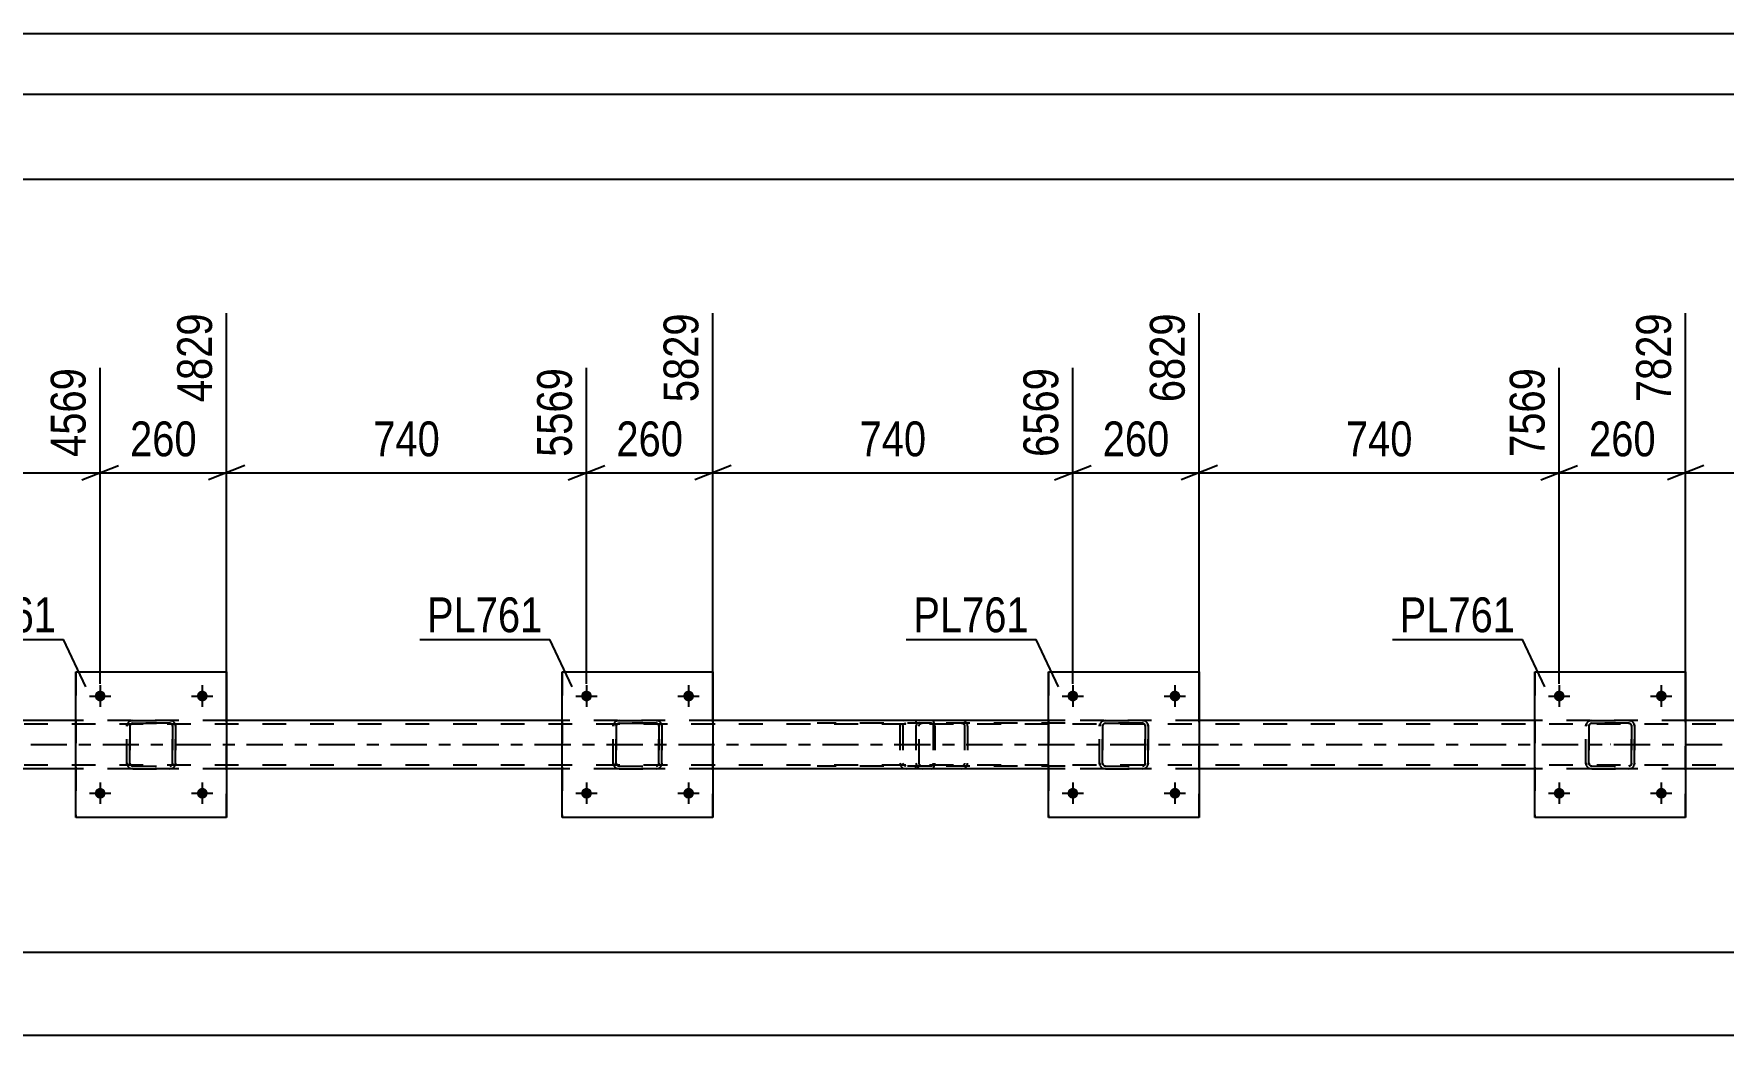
# Model space of a CAD drawing. Header units: millimetres. Extents: x 0 to 841, y 0 to 594.
# Drawn here: x 246.9 to 385.8, y 511.6 to 594 of the extents above; entities that cross this region are included whole.
import ezdxf

# ---------------------------------------------------------------- set-up
doc = ezdxf.new("R2010")
doc.units = ezdxf.units.MM
doc.linetypes.add('DXK_LINE_DOT2', pattern=[3.9198, 1.9599, -1.9599])
doc.linetypes.add('DXK_LINE_DOT3', pattern=[5.9187, 2.979, -0.9799, 0.9799, -0.9799])
doc.styles.add('Arial Narrow', font='ARIALN.TTF', dxfattribs={"height": 0.2})

# ---------------------------------------------------------------- blocks, each defined once
blk = doc.blocks.new('Unknown-317311729-1113')
at = {"color": 5, "linetype": 'Continuous'}
for p, q in [((841, 594), (0, 594)), ((836, 589), (5, 589))]:
    blk.add_line(p, q, dxfattribs=at)
blk = doc.blocks.new('Part-317311729-1555 - 1424')
at = {"color": 2, "linetype": 'Continuous'}
for p, q in [((370.32, 529.53), (370.32, 541.53)), ((370.32, 541.53), (370.32, 541.53)), ((370.32, 541.53), (382.72, 541.53)), ((382.72, 541.53), (382.72, 529.53)), ((370.32, 529.53), (370.32, 529.53)), ((382.72, 529.53), (370.32, 529.53))]:
    blk.add_line(p, q, dxfattribs=at)
at = {"color": 7, "linetype": 'DXK_LINE_DOT2'}
for p, q in [((370.32, 541.53), (370.32, 529.53)), ((370.32, 541.53), (370.32, 541.53)), ((382.72, 529.53), (382.72, 541.53)), ((370.32, 529.53), (370.32, 529.53))]:
    blk.add_line(p, q, dxfattribs=at)
blk = doc.blocks.new('Bolt-317311729-1647 - 1424')
at = {"linetype": 'Continuous'}
for points in [[(251.88, 531.53), (251.89, 531.62), (251.92, 531.71), (251.96, 531.79), (252.03, 531.86), (252.1, 531.91), (252.18, 531.95), (252.27, 531.97), (252.37, 531.97), (252.46, 531.95), (252.54, 531.91), (252.62, 531.86), (252.68, 531.79), (252.72, 531.71), (252.75, 531.62), (252.76, 531.53), (252.75, 531.44), (252.72, 531.35), (252.68, 531.27), (252.62, 531.21), (252.54, 531.15), (252.46, 531.11), (252.37, 531.1), (252.27, 531.1), (252.18, 531.11), (252.1, 531.15), (252.03, 531.21), (251.96, 531.27), (251.92, 531.35), (251.89, 531.44)], [(260.28, 531.53), (260.29, 531.62), (260.32, 531.71), (260.36, 531.79), (260.43, 531.86), (260.5, 531.91), (260.58, 531.95), (260.67, 531.97), (260.77, 531.97), (260.86, 531.95), (260.94, 531.91), (261.02, 531.86), (261.08, 531.79), (261.12, 531.71), (261.15, 531.62), (261.16, 531.53), (261.15, 531.44), (261.12, 531.35), (261.08, 531.27), (261.02, 531.21), (260.94, 531.15), (260.86, 531.11), (260.77, 531.1), (260.67, 531.1), (260.58, 531.11), (260.5, 531.15), (260.43, 531.21), (260.36, 531.27), (260.32, 531.35), (260.29, 531.44)]]:
    blk.add_hatch(color=1, dxfattribs=at).paths.add_polyline_path(points)
at = {"color": 1, "linetype": 'Continuous'}
for p, q in [((252.32, 532.41), (252.32, 530.65)), ((260.72, 532.41), (260.72, 530.65)), ((251.44, 531.53), (253.2, 531.53)), ((259.84, 531.53), (261.6, 531.53))]:
    blk.add_line(p, q, dxfattribs=at)
blk = doc.blocks.new('Part-317311729-1516 - 1424')
at = {"color": 7, "linetype": 'DXK_LINE_DOT2'}
for p, q in [((320.69, 537.53), (311.29, 537.53)), ((320.69, 537.29), (311.29, 537.29)), ((318.13, 537.19), (318.1, 537.05)), ((318.1, 537.05), (318.1, 534.01)), ((318.14, 537.24), (318.13, 537.19)), ((318.35, 537.05), (318.37, 537.15)), ((318.35, 537.05), (318.35, 534.01)), ((318.37, 537.15), (318.42, 537.22)), ((318.6, 537.53), (318.41, 537.5)), ((318.42, 537.22), (318.51, 537.28)), ((318.51, 537.28), (318.6, 537.29)), ((319.42, 537.53), (319.42, 537.29)), ((320.8, 537.5), (320.69, 537.53)), ((320.69, 537.29), (320.75, 537.28)), ((320.75, 537.28), (320.79, 537.22)), ((320.79, 537.22), (320.82, 537.15)), ((320.88, 537.39), (320.8, 537.5)), ((320.82, 537.15), (320.83, 537.05)), ((320.83, 537.05), (320.83, 534.01)), ((320.94, 537.24), (320.88, 537.39)), ((320.96, 537.05), (320.94, 537.24)), ((320.96, 537.05), (320.96, 534.01)), ((320.69, 533.77), (311.29, 533.77)), ((318.1, 534.01), (318.12, 533.93)), ((318.12, 533.93), (318.14, 533.83)), ((318.37, 533.92), (318.35, 534.01)), ((318.42, 533.84), (318.37, 533.92)), ((318.51, 533.79), (318.42, 533.84)), ((318.6, 533.77), (318.51, 533.79)), ((319.42, 533.53), (319.42, 533.77)), ((320.75, 533.79), (320.69, 533.77)), ((320.79, 533.84), (320.75, 533.79)), ((320.82, 533.92), (320.79, 533.84)), ((320.8, 533.57), (320.88, 533.67)), ((320.83, 534.01), (320.82, 533.92)), ((320.88, 533.67), (320.94, 533.83)), ((320.94, 533.83), (320.96, 534.01)), ((320.69, 533.53), (311.29, 533.53)), ((318.41, 533.57), (318.6, 533.53)), ((320.69, 533.53), (320.8, 533.57))]:
    blk.add_line(p, q, dxfattribs=at)
blk.add_arc((318.59, 534.03), 0.492, 203.8494, 248.8059, dxfattribs=at)
blk = doc.blocks.new('Part-317311729-1537 - 1424')
at = {"color": 2, "linetype": 'Continuous'}
for p, q in [((250.32, 529.53), (250.32, 541.53)), ((250.32, 541.53), (250.32, 541.53)), ((250.32, 541.53), (262.72, 541.53)), ((262.72, 541.53), (262.72, 529.53)), ((250.32, 529.53), (250.32, 529.53)), ((262.72, 529.53), (250.32, 529.53))]:
    blk.add_line(p, q, dxfattribs=at)
at = {"color": 7, "linetype": 'DXK_LINE_DOT2'}
for p, q in [((250.32, 541.53), (250.32, 529.53)), ((250.32, 541.53), (250.32, 541.53)), ((262.72, 529.53), (262.72, 541.53)), ((250.32, 529.53), (250.32, 529.53))]:
    blk.add_line(p, q, dxfattribs=at)
blk = doc.blocks.new('Part-317311729-1522 - 1424')
at = {"color": 7, "linetype": 'DXK_LINE_DOT2'}
for p, q in [((254.52, 537.05), (254.55, 537.24)), ((254.56, 537.24), (254.52, 537.05)), ((254.52, 534.01), (254.52, 537.05)), ((254.52, 537.05), (254.52, 537.05)), ((254.52, 534.01), (254.52, 537.05)), ((254.77, 537.15), (254.76, 537.05)), ((254.76, 537.05), (254.78, 537.14)), ((254.76, 534.01), (254.76, 537.05)), ((254.76, 537.05), (254.76, 537.05)), ((254.76, 537.05), (254.76, 534.01)), ((254.83, 537.22), (254.77, 537.15)), ((254.78, 537.14), (254.83, 537.22)), ((254.81, 537.5), (255, 537.53)), ((255, 537.53), (254.82, 537.5)), ((254.9, 537.28), (254.83, 537.22)), ((254.83, 537.22), (254.91, 537.27)), ((255, 537.29), (254.9, 537.28)), ((254.91, 537.27), (255, 537.29)), ((255, 537.53), (258.04, 537.53)), ((255, 537.53), (255, 537.53)), ((255, 537.53), (258.04, 537.53)), ((255, 537.29), (258.04, 537.29)), ((255, 537.29), (255, 537.29)), ((258.04, 537.29), (255, 537.29)), ((258.04, 537.53), (258.04, 537.53)), ((258.04, 537.53), (258.22, 537.5)), ((258.22, 537.5), (258.04, 537.53)), ((258.04, 537.29), (258.04, 537.29)), ((258.04, 537.29), (258.13, 537.27)), ((258.13, 537.28), (258.04, 537.29)), ((258.13, 537.28), (258.13, 537.27)), ((258.21, 537.22), (258.13, 537.28)), ((258.13, 537.27), (258.21, 537.22)), ((258.21, 537.22), (258.26, 537.14)), ((258.26, 537.15), (258.21, 537.22)), ((258.28, 537.05), (258.26, 537.15)), ((258.26, 537.14), (258.28, 537.05)), ((258.28, 534.01), (258.28, 537.05)), ((258.28, 537.05), (258.28, 537.05)), ((258.28, 537.05), (258.28, 534.01)), ((258.48, 537.24), (258.52, 537.05)), ((258.52, 537.05), (258.48, 537.24)), ((258.52, 534.01), (258.52, 537.05)), ((258.52, 537.05), (258.52, 537.05)), ((258.52, 537.05), (258.52, 534.01)), ((254.52, 534.01), (254.52, 534.01)), ((254.55, 533.83), (254.52, 534.01)), ((254.52, 534.01), (254.56, 533.83)), ((254.76, 534.01), (254.76, 534.01)), ((254.78, 533.92), (254.76, 534.01)), ((254.76, 534.01), (254.77, 533.92)), ((254.77, 533.92), (254.83, 533.84)), ((254.83, 533.84), (254.78, 533.92)), ((254.91, 533.79), (254.83, 533.84)), ((254.83, 533.84), (254.9, 533.79)), ((254.9, 533.79), (255, 533.77)), ((255, 533.77), (254.91, 533.79)), ((255, 533.77), (258.04, 533.77)), ((255, 533.77), (255, 533.77)), ((255, 533.77), (258.04, 533.77)), ((258.13, 533.79), (258.04, 533.77)), ((258.04, 533.77), (258.13, 533.79)), ((258.04, 533.77), (258.04, 533.77)), ((258.21, 533.84), (258.13, 533.79)), ((258.13, 533.79), (258.21, 533.84)), ((258.26, 533.92), (258.21, 533.84)), ((258.21, 533.84), (258.26, 533.92)), ((258.28, 534.01), (258.26, 533.92)), ((258.26, 533.92), (258.28, 534.01)), ((258.28, 534.01), (258.28, 534.01)), ((258.52, 534.01), (258.48, 533.83)), ((258.48, 533.83), (258.52, 534.01)), ((258.52, 534.01), (258.52, 534.01)), ((254.81, 533.57), (254.82, 533.57)), ((255, 533.53), (254.81, 533.57)), ((254.82, 533.57), (255, 533.53)), ((255, 533.53), (258.04, 533.53)), ((255, 533.53), (255, 533.53)), ((255, 533.53), (258.04, 533.53)), ((258.22, 533.57), (258.04, 533.53)), ((258.04, 533.53), (258.22, 533.57)), ((258.04, 533.53), (258.04, 533.53))]:
    blk.add_line(p, q, dxfattribs=at)
at = {"color": 7, "linetype": 'DXK_LINE_DOT3'}
blk.add_line((256.52, 535.53), (256.51, 535.53), dxfattribs=at)
at = {"color": 7, "linetype": 'DXK_LINE_DOT2'}
for centre, start, end in [((255, 537.05), 112.5, 157.5), ((255, 537.05), 112.5, 157.5), ((258.04, 537.05), 22.5, 67.5), ((258.04, 537.05), 22.5, 67.5), ((255, 534.01), 202.5, 247.5), ((255, 534.01), 202.5, 247.5), ((258.04, 534.01), 292.5, 337.5), ((258.04, 534.01), 292.5, 337.5)]:
    blk.add_arc(centre, 0.48, start, end, dxfattribs=at)
blk = doc.blocks.new('Part-317311729-1538 - 1424')
at = {"color": 7, "linetype": 'DXK_LINE_DOT2'}
for p, q in [((294.52, 537.05), (294.55, 537.24)), ((294.56, 537.24), (294.52, 537.05)), ((294.52, 534.01), (294.52, 537.05)), ((294.52, 537.05), (294.52, 537.05)), ((294.52, 534.01), (294.52, 537.05)), ((294.77, 537.15), (294.76, 537.05)), ((294.76, 537.05), (294.78, 537.14)), ((294.76, 534.01), (294.76, 537.05)), ((294.76, 537.05), (294.76, 537.05)), ((294.76, 537.05), (294.76, 534.01)), ((294.83, 537.22), (294.77, 537.15)), ((294.78, 537.14), (294.83, 537.22)), ((294.81, 537.5), (295, 537.53)), ((295, 537.53), (294.82, 537.5)), ((294.9, 537.28), (294.83, 537.22)), ((294.83, 537.22), (294.91, 537.27)), ((295, 537.29), (294.9, 537.28)), ((294.91, 537.27), (295, 537.29)), ((295, 537.53), (298.04, 537.53)), ((295, 537.53), (295, 537.53)), ((295, 537.53), (298.04, 537.53)), ((295, 537.29), (298.04, 537.29)), ((295, 537.29), (295, 537.29)), ((298.04, 537.29), (295, 537.29)), ((298.04, 537.53), (298.04, 537.53)), ((298.04, 537.53), (298.22, 537.5)), ((298.22, 537.5), (298.04, 537.53)), ((298.04, 537.29), (298.04, 537.29)), ((298.04, 537.29), (298.13, 537.27)), ((298.13, 537.28), (298.04, 537.29)), ((298.13, 537.28), (298.13, 537.27)), ((298.21, 537.22), (298.13, 537.28)), ((298.13, 537.27), (298.21, 537.22)), ((298.21, 537.22), (298.26, 537.14)), ((298.26, 537.15), (298.21, 537.22)), ((298.28, 537.05), (298.26, 537.15)), ((298.26, 537.14), (298.28, 537.05)), ((298.28, 534.01), (298.28, 537.05)), ((298.28, 537.05), (298.28, 537.05)), ((298.28, 537.05), (298.28, 534.01)), ((298.48, 537.24), (298.52, 537.05)), ((298.52, 537.05), (298.48, 537.24)), ((298.52, 534.01), (298.52, 537.05)), ((298.52, 537.05), (298.52, 537.05)), ((298.52, 537.05), (298.52, 534.01)), ((294.52, 534.01), (294.52, 534.01)), ((294.55, 533.83), (294.52, 534.01)), ((294.52, 534.01), (294.56, 533.83)), ((294.76, 534.01), (294.76, 534.01)), ((294.78, 533.92), (294.76, 534.01)), ((294.76, 534.01), (294.77, 533.92)), ((294.77, 533.92), (294.83, 533.84)), ((294.83, 533.84), (294.78, 533.92)), ((294.91, 533.79), (294.83, 533.84)), ((294.83, 533.84), (294.9, 533.79)), ((294.9, 533.79), (295, 533.77)), ((295, 533.77), (294.91, 533.79)), ((295, 533.77), (298.04, 533.77)), ((295, 533.77), (295, 533.77)), ((295, 533.77), (298.04, 533.77)), ((298.13, 533.79), (298.04, 533.77)), ((298.04, 533.77), (298.13, 533.79)), ((298.04, 533.77), (298.04, 533.77)), ((298.21, 533.84), (298.13, 533.79)), ((298.13, 533.79), (298.21, 533.84)), ((298.26, 533.92), (298.21, 533.84)), ((298.21, 533.84), (298.26, 533.92)), ((298.28, 534.01), (298.26, 533.92)), ((298.26, 533.92), (298.28, 534.01)), ((298.28, 534.01), (298.28, 534.01)), ((298.52, 534.01), (298.48, 533.83)), ((298.48, 533.83), (298.52, 534.01)), ((298.52, 534.01), (298.52, 534.01)), ((294.81, 533.57), (294.82, 533.57)), ((295, 533.53), (294.81, 533.57)), ((294.82, 533.57), (295, 533.53)), ((295, 533.53), (298.04, 533.53)), ((295, 533.53), (295, 533.53)), ((295, 533.53), (298.04, 533.53)), ((298.22, 533.57), (298.04, 533.53)), ((298.04, 533.53), (298.22, 533.57)), ((298.04, 533.53), (298.04, 533.53))]:
    blk.add_line(p, q, dxfattribs=at)
at = {"color": 7, "linetype": 'DXK_LINE_DOT3'}
blk.add_line((296.52, 535.53), (296.51, 535.53), dxfattribs=at)
at = {"color": 7, "linetype": 'DXK_LINE_DOT2'}
for centre, start, end in [((295, 537.05), 112.5, 157.5), ((295, 537.05), 112.5, 157.5), ((298.04, 537.05), 22.5, 67.5), ((298.04, 537.05), 22.5, 67.5), ((295, 534.01), 202.5, 247.5), ((295, 534.01), 202.5, 247.5), ((298.04, 534.01), 292.5, 337.5), ((298.04, 534.01), 292.5, 337.5)]:
    blk.add_arc(centre, 0.48, start, end, dxfattribs=at)
blk = doc.blocks.new('Part-317311729-1543 - 1424')
at = {"color": 2, "linetype": 'Continuous'}
for p, q in [((290.32, 529.53), (290.32, 541.53)), ((290.32, 541.53), (290.32, 541.53)), ((290.32, 541.53), (302.72, 541.53)), ((302.72, 541.53), (302.72, 529.53)), ((290.32, 529.53), (290.32, 529.53)), ((302.72, 529.53), (290.32, 529.53))]:
    blk.add_line(p, q, dxfattribs=at)
at = {"color": 7, "linetype": 'DXK_LINE_DOT2'}
for p, q in [((290.32, 541.53), (290.32, 529.53)), ((290.32, 541.53), (290.32, 541.53)), ((302.72, 529.53), (302.72, 541.53)), ((290.32, 529.53), (290.32, 529.53))]:
    blk.add_line(p, q, dxfattribs=at)
blk = doc.blocks.new('Part-317311729-1544 - 1424')
at = {"color": 7, "linetype": 'DXK_LINE_DOT2'}
for p, q in [((334.52, 537.05), (334.55, 537.24)), ((334.56, 537.24), (334.52, 537.05)), ((334.52, 534.01), (334.52, 537.05)), ((334.52, 537.05), (334.52, 537.05)), ((334.52, 534.01), (334.52, 537.05)), ((334.77, 537.15), (334.76, 537.05)), ((334.76, 537.05), (334.78, 537.14)), ((334.76, 534.01), (334.76, 537.05)), ((334.76, 537.05), (334.76, 537.05)), ((334.76, 537.05), (334.76, 534.01)), ((334.83, 537.22), (334.77, 537.15)), ((334.78, 537.14), (334.83, 537.22)), ((334.81, 537.5), (335, 537.53)), ((335, 537.53), (334.82, 537.5)), ((334.9, 537.28), (334.83, 537.22)), ((334.83, 537.22), (334.91, 537.27)), ((335, 537.29), (334.9, 537.28)), ((334.91, 537.27), (335, 537.29)), ((335, 537.53), (338.04, 537.53)), ((335, 537.53), (335, 537.53)), ((335, 537.53), (338.04, 537.53)), ((335, 537.29), (338.04, 537.29)), ((335, 537.29), (335, 537.29)), ((338.04, 537.29), (335, 537.29)), ((338.04, 537.53), (338.04, 537.53)), ((338.04, 537.53), (338.22, 537.5)), ((338.22, 537.5), (338.04, 537.53)), ((338.04, 537.29), (338.04, 537.29)), ((338.04, 537.29), (338.13, 537.27)), ((338.13, 537.28), (338.04, 537.29)), ((338.13, 537.28), (338.13, 537.27)), ((338.21, 537.22), (338.13, 537.28)), ((338.13, 537.27), (338.21, 537.22)), ((338.21, 537.22), (338.26, 537.14)), ((338.26, 537.15), (338.21, 537.22)), ((338.28, 537.05), (338.26, 537.15)), ((338.26, 537.14), (338.28, 537.05)), ((338.28, 534.01), (338.28, 537.05)), ((338.28, 537.05), (338.28, 537.05)), ((338.28, 537.05), (338.28, 534.01)), ((338.48, 537.24), (338.52, 537.05)), ((338.52, 537.05), (338.48, 537.24)), ((338.52, 534.01), (338.52, 537.05)), ((338.52, 537.05), (338.52, 537.05)), ((338.52, 537.05), (338.52, 534.01)), ((334.52, 534.01), (334.52, 534.01)), ((334.55, 533.83), (334.52, 534.01)), ((334.52, 534.01), (334.56, 533.83)), ((334.76, 534.01), (334.76, 534.01)), ((334.78, 533.92), (334.76, 534.01)), ((334.76, 534.01), (334.77, 533.92)), ((334.77, 533.92), (334.83, 533.84)), ((334.83, 533.84), (334.78, 533.92)), ((334.91, 533.79), (334.83, 533.84)), ((334.83, 533.84), (334.9, 533.79)), ((334.9, 533.79), (335, 533.77)), ((335, 533.77), (334.91, 533.79)), ((335, 533.77), (338.04, 533.77)), ((335, 533.77), (335, 533.77)), ((335, 533.77), (338.04, 533.77)), ((338.13, 533.79), (338.04, 533.77)), ((338.04, 533.77), (338.13, 533.79)), ((338.04, 533.77), (338.04, 533.77)), ((338.21, 533.84), (338.13, 533.79)), ((338.13, 533.79), (338.21, 533.84)), ((338.26, 533.92), (338.21, 533.84)), ((338.21, 533.84), (338.26, 533.92)), ((338.28, 534.01), (338.26, 533.92)), ((338.26, 533.92), (338.28, 534.01)), ((338.28, 534.01), (338.28, 534.01)), ((338.52, 534.01), (338.48, 533.83)), ((338.48, 533.83), (338.52, 534.01)), ((338.52, 534.01), (338.52, 534.01)), ((334.81, 533.57), (334.82, 533.57)), ((335, 533.53), (334.81, 533.57)), ((334.82, 533.57), (335, 533.53)), ((335, 533.53), (338.04, 533.53)), ((335, 533.53), (335, 533.53)), ((335, 533.53), (338.04, 533.53)), ((338.22, 533.57), (338.04, 533.53)), ((338.04, 533.53), (338.22, 533.57)), ((338.04, 533.53), (338.04, 533.53))]:
    blk.add_line(p, q, dxfattribs=at)
at = {"color": 7, "linetype": 'DXK_LINE_DOT3'}
blk.add_line((336.52, 535.53), (336.51, 535.53), dxfattribs=at)
at = {"color": 7, "linetype": 'DXK_LINE_DOT2'}
for centre, start, end in [((335, 537.05), 112.5, 157.5), ((335, 537.05), 112.5, 157.5), ((338.04, 537.05), 22.5, 67.5), ((338.04, 537.05), 22.5, 67.5), ((335, 534.01), 202.5, 247.5), ((335, 534.01), 202.5, 247.5), ((338.04, 534.01), 292.5, 337.5), ((338.04, 534.01), 292.5, 337.5)]:
    blk.add_arc(centre, 0.48, start, end, dxfattribs=at)
blk = doc.blocks.new('Part-317311729-1549 - 1424')
at = {"color": 2, "linetype": 'Continuous'}
for p, q in [((330.32, 529.53), (330.32, 541.53)), ((330.32, 541.53), (330.32, 541.53)), ((330.32, 541.53), (342.72, 541.53)), ((342.72, 541.53), (342.72, 529.53)), ((330.32, 529.53), (330.32, 529.53)), ((342.72, 529.53), (330.32, 529.53))]:
    blk.add_line(p, q, dxfattribs=at)
at = {"color": 7, "linetype": 'DXK_LINE_DOT2'}
for p, q in [((330.32, 541.53), (330.32, 529.53)), ((330.32, 541.53), (330.32, 541.53)), ((342.72, 529.53), (342.72, 541.53)), ((330.32, 529.53), (330.32, 529.53))]:
    blk.add_line(p, q, dxfattribs=at)
blk = doc.blocks.new('Part-317311729-1550 - 1424')
at = {"color": 7, "linetype": 'DXK_LINE_DOT2'}
for p, q in [((374.52, 537.05), (374.55, 537.24)), ((374.56, 537.24), (374.52, 537.05)), ((374.52, 534.01), (374.52, 537.05)), ((374.52, 537.05), (374.52, 537.05)), ((374.52, 534.01), (374.52, 537.05)), ((374.78, 537.15), (374.76, 537.05)), ((374.76, 537.05), (374.78, 537.14)), ((374.76, 534.01), (374.76, 537.05)), ((374.76, 537.05), (374.76, 537.05)), ((374.76, 537.05), (374.76, 534.01)), ((374.78, 537.14), (374.83, 537.22)), ((374.83, 537.22), (374.78, 537.15)), ((374.81, 537.5), (375, 537.53)), ((375, 537.53), (374.82, 537.5)), ((374.91, 537.28), (374.83, 537.22)), ((374.83, 537.22), (374.91, 537.27)), ((374.91, 537.27), (375, 537.29)), ((375, 537.29), (374.91, 537.28)), ((375, 537.53), (378.04, 537.53)), ((375, 537.53), (375, 537.53)), ((375, 537.53), (378.04, 537.53)), ((375, 537.29), (378.04, 537.29)), ((375, 537.29), (375, 537.29)), ((378.04, 537.29), (375, 537.29)), ((378.04, 537.53), (378.04, 537.53)), ((378.04, 537.53), (378.22, 537.5)), ((378.23, 537.5), (378.04, 537.53)), ((378.04, 537.29), (378.04, 537.29)), ((378.04, 537.29), (378.13, 537.27)), ((378.13, 537.28), (378.04, 537.29)), ((378.13, 537.28), (378.13, 537.27)), ((378.21, 537.22), (378.13, 537.28)), ((378.13, 537.27), (378.21, 537.22)), ((378.21, 537.22), (378.26, 537.14)), ((378.26, 537.15), (378.21, 537.22)), ((378.28, 537.05), (378.26, 537.15)), ((378.26, 537.14), (378.28, 537.05)), ((378.28, 534.01), (378.28, 537.05)), ((378.28, 537.05), (378.28, 537.05)), ((378.28, 537.05), (378.28, 534.01)), ((378.48, 537.24), (378.52, 537.05)), ((378.52, 537.05), (378.49, 537.24)), ((378.52, 534.01), (378.52, 537.05)), ((378.52, 537.05), (378.52, 537.05)), ((378.52, 537.05), (378.52, 534.01)), ((374.52, 534.01), (374.52, 534.01)), ((374.55, 533.83), (374.52, 534.01)), ((374.52, 534.01), (374.56, 533.83)), ((374.76, 534.01), (374.76, 534.01)), ((374.78, 533.92), (374.76, 534.01)), ((374.76, 534.01), (374.78, 533.92)), ((374.83, 533.84), (374.78, 533.92)), ((374.78, 533.92), (374.83, 533.84)), ((374.91, 533.79), (374.83, 533.84)), ((374.83, 533.84), (374.91, 533.79)), ((375, 533.77), (374.91, 533.79)), ((374.91, 533.79), (375, 533.77)), ((375, 533.77), (378.04, 533.77)), ((375, 533.77), (375, 533.77)), ((375, 533.77), (378.04, 533.77)), ((378.13, 533.79), (378.04, 533.77)), ((378.04, 533.77), (378.13, 533.79)), ((378.04, 533.77), (378.04, 533.77)), ((378.21, 533.84), (378.13, 533.79)), ((378.13, 533.79), (378.21, 533.84)), ((378.26, 533.92), (378.21, 533.84)), ((378.21, 533.84), (378.26, 533.92)), ((378.28, 534.01), (378.26, 533.92)), ((378.26, 533.92), (378.28, 534.01)), ((378.28, 534.01), (378.28, 534.01)), ((378.52, 534.01), (378.48, 533.83)), ((378.49, 533.83), (378.52, 534.01)), ((378.52, 534.01), (378.52, 534.01)), ((374.81, 533.57), (374.82, 533.57)), ((375, 533.53), (374.81, 533.57)), ((374.82, 533.57), (375, 533.53)), ((375, 533.53), (378.04, 533.53)), ((375, 533.53), (375, 533.53)), ((375, 533.53), (378.04, 533.53)), ((378.22, 533.57), (378.04, 533.53)), ((378.04, 533.53), (378.23, 533.57)), ((378.04, 533.53), (378.04, 533.53))]:
    blk.add_line(p, q, dxfattribs=at)
at = {"color": 7, "linetype": 'DXK_LINE_DOT3'}
blk.add_line((376.53, 535.53), (376.52, 535.53), dxfattribs=at)
at = {"color": 7, "linetype": 'DXK_LINE_DOT2'}
for centre, start, end in [((375, 537.05), 112.5, 157.5), ((375, 537.05), 112.5, 157.5), ((378.04, 537.05), 22.5, 67.5), ((378.04, 537.05), 22.5, 67.5), ((375, 534.01), 202.5, 247.5), ((375, 534.01), 202.5, 247.5), ((378.04, 534.01), 292.5, 337.5), ((378.04, 534.01), 292.5, 337.5)]:
    blk.add_arc(centre, 0.48, start, end, dxfattribs=at)
blk = doc.blocks.new('Bolt-317311729-1640 - 1424')
at = {"linetype": 'Continuous'}
for points in [[(371.88, 539.53), (371.89, 539.62), (371.92, 539.71), (371.97, 539.79), (372.03, 539.86), (372.1, 539.91), (372.19, 539.95), (372.28, 539.97), (372.37, 539.97), (372.46, 539.95), (372.54, 539.91), (372.62, 539.86), (372.68, 539.79), (372.73, 539.71), (372.75, 539.62), (372.76, 539.53), (372.75, 539.44), (372.73, 539.35), (372.68, 539.27), (372.62, 539.21), (372.54, 539.15), (372.46, 539.11), (372.37, 539.1), (372.28, 539.1), (372.19, 539.11), (372.1, 539.15), (372.03, 539.21), (371.97, 539.27), (371.92, 539.35), (371.89, 539.44)], [(380.28, 539.53), (380.29, 539.62), (380.32, 539.71), (380.37, 539.79), (380.43, 539.86), (380.5, 539.91), (380.59, 539.95), (380.68, 539.97), (380.77, 539.97), (380.86, 539.95), (380.94, 539.91), (381.02, 539.86), (381.08, 539.79), (381.13, 539.71), (381.15, 539.62), (381.16, 539.53), (381.15, 539.44), (381.13, 539.35), (381.08, 539.27), (381.02, 539.21), (380.94, 539.15), (380.86, 539.11), (380.77, 539.1), (380.68, 539.1), (380.59, 539.11), (380.5, 539.15), (380.43, 539.21), (380.37, 539.27), (380.32, 539.35), (380.29, 539.44)]]:
    blk.add_hatch(color=1, dxfattribs=at).paths.add_polyline_path(points)
at = {"color": 1, "linetype": 'Continuous'}
for p, q in [((371.44, 539.53), (373.2, 539.53)), ((372.32, 540.41), (372.32, 538.65)), ((379.84, 539.53), (381.6, 539.53)), ((380.72, 540.41), (380.72, 538.65))]:
    blk.add_line(p, q, dxfattribs=at)
blk = doc.blocks.new('Bolt-317311729-1641 - 1424')
at = {"linetype": 'Continuous'}
for points in [[(371.88, 531.53), (371.89, 531.62), (371.92, 531.71), (371.97, 531.79), (372.03, 531.86), (372.1, 531.91), (372.19, 531.95), (372.28, 531.97), (372.37, 531.97), (372.46, 531.95), (372.54, 531.91), (372.62, 531.86), (372.68, 531.79), (372.73, 531.71), (372.75, 531.62), (372.76, 531.53), (372.75, 531.44), (372.73, 531.35), (372.68, 531.27), (372.62, 531.21), (372.54, 531.15), (372.46, 531.11), (372.37, 531.1), (372.28, 531.1), (372.19, 531.11), (372.1, 531.15), (372.03, 531.21), (371.97, 531.27), (371.92, 531.35), (371.89, 531.44)], [(380.28, 531.53), (380.29, 531.62), (380.32, 531.71), (380.37, 531.79), (380.43, 531.86), (380.5, 531.91), (380.59, 531.95), (380.68, 531.97), (380.77, 531.97), (380.86, 531.95), (380.94, 531.91), (381.02, 531.86), (381.08, 531.79), (381.13, 531.71), (381.15, 531.62), (381.16, 531.53), (381.15, 531.44), (381.13, 531.35), (381.08, 531.27), (381.02, 531.21), (380.94, 531.15), (380.86, 531.11), (380.77, 531.1), (380.68, 531.1), (380.59, 531.11), (380.5, 531.15), (380.43, 531.21), (380.37, 531.27), (380.32, 531.35), (380.29, 531.44)]]:
    blk.add_hatch(color=1, dxfattribs=at).paths.add_polyline_path(points)
at = {"color": 1, "linetype": 'Continuous'}
for p, q in [((372.32, 532.41), (372.32, 530.65)), ((380.72, 532.41), (380.72, 530.65)), ((371.44, 531.53), (373.2, 531.53)), ((379.84, 531.53), (381.6, 531.53))]:
    blk.add_line(p, q, dxfattribs=at)
blk = doc.blocks.new('Bolt-317311729-1642 - 1424')
at = {"linetype": 'Continuous'}
for points in [[(331.88, 539.53), (331.89, 539.62), (331.92, 539.71), (331.96, 539.79), (332.03, 539.86), (332.1, 539.91), (332.18, 539.95), (332.27, 539.97), (332.37, 539.97), (332.46, 539.95), (332.54, 539.91), (332.62, 539.86), (332.68, 539.79), (332.72, 539.71), (332.75, 539.62), (332.76, 539.53), (332.75, 539.44), (332.72, 539.35), (332.68, 539.27), (332.62, 539.21), (332.54, 539.15), (332.46, 539.11), (332.37, 539.1), (332.27, 539.1), (332.18, 539.11), (332.1, 539.15), (332.03, 539.21), (331.96, 539.27), (331.92, 539.35), (331.89, 539.44)], [(340.28, 539.53), (340.29, 539.62), (340.32, 539.71), (340.36, 539.79), (340.43, 539.86), (340.5, 539.91), (340.58, 539.95), (340.67, 539.97), (340.77, 539.97), (340.86, 539.95), (340.94, 539.91), (341.02, 539.86), (341.08, 539.79), (341.12, 539.71), (341.15, 539.62), (341.16, 539.53), (341.15, 539.44), (341.12, 539.35), (341.08, 539.27), (341.02, 539.21), (340.94, 539.15), (340.86, 539.11), (340.77, 539.1), (340.67, 539.1), (340.58, 539.11), (340.5, 539.15), (340.43, 539.21), (340.36, 539.27), (340.32, 539.35), (340.29, 539.44)]]:
    blk.add_hatch(color=1, dxfattribs=at).paths.add_polyline_path(points)
at = {"color": 1, "linetype": 'Continuous'}
for p, q in [((331.44, 539.53), (333.2, 539.53)), ((332.32, 540.41), (332.32, 538.65)), ((339.84, 539.53), (341.6, 539.53)), ((340.72, 540.41), (340.72, 538.65))]:
    blk.add_line(p, q, dxfattribs=at)
blk = doc.blocks.new('Bolt-317311729-1643 - 1424')
at = {"linetype": 'Continuous'}
for points in [[(331.88, 531.53), (331.89, 531.62), (331.92, 531.71), (331.96, 531.79), (332.03, 531.86), (332.1, 531.91), (332.18, 531.95), (332.27, 531.97), (332.37, 531.97), (332.46, 531.95), (332.54, 531.91), (332.62, 531.86), (332.68, 531.79), (332.72, 531.71), (332.75, 531.62), (332.76, 531.53), (332.75, 531.44), (332.72, 531.35), (332.68, 531.27), (332.62, 531.21), (332.54, 531.15), (332.46, 531.11), (332.37, 531.1), (332.27, 531.1), (332.18, 531.11), (332.1, 531.15), (332.03, 531.21), (331.96, 531.27), (331.92, 531.35), (331.89, 531.44)], [(340.28, 531.53), (340.29, 531.62), (340.32, 531.71), (340.36, 531.79), (340.43, 531.86), (340.5, 531.91), (340.58, 531.95), (340.67, 531.97), (340.77, 531.97), (340.86, 531.95), (340.94, 531.91), (341.02, 531.86), (341.08, 531.79), (341.12, 531.71), (341.15, 531.62), (341.16, 531.53), (341.15, 531.44), (341.12, 531.35), (341.08, 531.27), (341.02, 531.21), (340.94, 531.15), (340.86, 531.11), (340.77, 531.1), (340.67, 531.1), (340.58, 531.11), (340.5, 531.15), (340.43, 531.21), (340.36, 531.27), (340.32, 531.35), (340.29, 531.44)]]:
    blk.add_hatch(color=1, dxfattribs=at).paths.add_polyline_path(points)
at = {"color": 1, "linetype": 'Continuous'}
for p, q in [((332.32, 532.41), (332.32, 530.65)), ((340.72, 532.41), (340.72, 530.65)), ((331.44, 531.53), (333.2, 531.53)), ((339.84, 531.53), (341.6, 531.53))]:
    blk.add_line(p, q, dxfattribs=at)
blk = doc.blocks.new('Bolt-317311729-1644 - 1424')
at = {"linetype": 'Continuous'}
for points in [[(291.88, 539.53), (291.89, 539.62), (291.92, 539.71), (291.96, 539.79), (292.03, 539.86), (292.1, 539.91), (292.18, 539.95), (292.27, 539.97), (292.37, 539.97), (292.46, 539.95), (292.54, 539.91), (292.62, 539.86), (292.68, 539.79), (292.72, 539.71), (292.75, 539.62), (292.76, 539.53), (292.75, 539.44), (292.72, 539.35), (292.68, 539.27), (292.62, 539.21), (292.54, 539.15), (292.46, 539.11), (292.37, 539.1), (292.27, 539.1), (292.18, 539.11), (292.1, 539.15), (292.03, 539.21), (291.96, 539.27), (291.92, 539.35), (291.89, 539.44)], [(300.28, 539.53), (300.29, 539.62), (300.32, 539.71), (300.36, 539.79), (300.43, 539.86), (300.5, 539.91), (300.58, 539.95), (300.67, 539.97), (300.77, 539.97), (300.86, 539.95), (300.94, 539.91), (301.02, 539.86), (301.08, 539.79), (301.12, 539.71), (301.15, 539.62), (301.16, 539.53), (301.15, 539.44), (301.12, 539.35), (301.08, 539.27), (301.02, 539.21), (300.94, 539.15), (300.86, 539.11), (300.77, 539.1), (300.67, 539.1), (300.58, 539.11), (300.5, 539.15), (300.43, 539.21), (300.36, 539.27), (300.32, 539.35), (300.29, 539.44)]]:
    blk.add_hatch(color=1, dxfattribs=at).paths.add_polyline_path(points)
at = {"color": 1, "linetype": 'Continuous'}
for p, q in [((291.44, 539.53), (293.2, 539.53)), ((292.32, 540.41), (292.32, 538.65)), ((299.84, 539.53), (301.6, 539.53)), ((300.72, 540.41), (300.72, 538.65))]:
    blk.add_line(p, q, dxfattribs=at)
blk = doc.blocks.new('Bolt-317311729-1645 - 1424')
at = {"linetype": 'Continuous'}
for points in [[(291.88, 531.53), (291.89, 531.62), (291.92, 531.71), (291.96, 531.79), (292.03, 531.86), (292.1, 531.91), (292.18, 531.95), (292.27, 531.97), (292.37, 531.97), (292.46, 531.95), (292.54, 531.91), (292.62, 531.86), (292.68, 531.79), (292.72, 531.71), (292.75, 531.62), (292.76, 531.53), (292.75, 531.44), (292.72, 531.35), (292.68, 531.27), (292.62, 531.21), (292.54, 531.15), (292.46, 531.11), (292.37, 531.1), (292.27, 531.1), (292.18, 531.11), (292.1, 531.15), (292.03, 531.21), (291.96, 531.27), (291.92, 531.35), (291.89, 531.44)], [(300.28, 531.53), (300.29, 531.62), (300.32, 531.71), (300.36, 531.79), (300.43, 531.86), (300.5, 531.91), (300.58, 531.95), (300.67, 531.97), (300.77, 531.97), (300.86, 531.95), (300.94, 531.91), (301.02, 531.86), (301.08, 531.79), (301.12, 531.71), (301.15, 531.62), (301.16, 531.53), (301.15, 531.44), (301.12, 531.35), (301.08, 531.27), (301.02, 531.21), (300.94, 531.15), (300.86, 531.11), (300.77, 531.1), (300.67, 531.1), (300.58, 531.11), (300.5, 531.15), (300.43, 531.21), (300.36, 531.27), (300.32, 531.35), (300.29, 531.44)]]:
    blk.add_hatch(color=1, dxfattribs=at).paths.add_polyline_path(points)
at = {"color": 1, "linetype": 'Continuous'}
for p, q in [((292.32, 532.41), (292.32, 530.65)), ((300.72, 532.41), (300.72, 530.65)), ((291.44, 531.53), (293.2, 531.53)), ((299.84, 531.53), (301.6, 531.53))]:
    blk.add_line(p, q, dxfattribs=at)
blk = doc.blocks.new('Bolt-317311729-1646 - 1424')
at = {"linetype": 'Continuous'}
for points in [[(251.88, 539.53), (251.89, 539.62), (251.92, 539.71), (251.96, 539.79), (252.03, 539.86), (252.1, 539.91), (252.18, 539.95), (252.27, 539.97), (252.37, 539.97), (252.46, 539.95), (252.54, 539.91), (252.62, 539.86), (252.68, 539.79), (252.72, 539.71), (252.75, 539.62), (252.76, 539.53), (252.75, 539.44), (252.72, 539.35), (252.68, 539.27), (252.62, 539.21), (252.54, 539.15), (252.46, 539.11), (252.37, 539.1), (252.27, 539.1), (252.18, 539.11), (252.1, 539.15), (252.03, 539.21), (251.96, 539.27), (251.92, 539.35), (251.89, 539.44)], [(260.28, 539.53), (260.29, 539.62), (260.32, 539.71), (260.36, 539.79), (260.43, 539.86), (260.5, 539.91), (260.58, 539.95), (260.67, 539.97), (260.77, 539.97), (260.86, 539.95), (260.94, 539.91), (261.02, 539.86), (261.08, 539.79), (261.12, 539.71), (261.15, 539.62), (261.16, 539.53), (261.15, 539.44), (261.12, 539.35), (261.08, 539.27), (261.02, 539.21), (260.94, 539.15), (260.86, 539.11), (260.77, 539.1), (260.67, 539.1), (260.58, 539.11), (260.5, 539.15), (260.43, 539.21), (260.36, 539.27), (260.32, 539.35), (260.29, 539.44)]]:
    blk.add_hatch(color=1, dxfattribs=at).paths.add_polyline_path(points)
at = {"color": 1, "linetype": 'Continuous'}
for p, q in [((251.44, 539.53), (253.2, 539.53)), ((252.32, 540.41), (252.32, 538.65)), ((259.84, 539.53), (261.6, 539.53)), ((260.72, 540.41), (260.72, 538.65))]:
    blk.add_line(p, q, dxfattribs=at)
blk = doc.blocks.new('Part-317311729-1675 - 1424')
at = {"color": 7, "linetype": 'DXK_LINE_DOT2'}
for p, q in [((718.4, 537.21), (122.32, 537.21)), ((262.72, 537.53), (250.32, 537.53)), ((302.72, 537.53), (290.32, 537.53)), ((342.72, 537.53), (330.32, 537.53)), ((382.72, 537.53), (370.32, 537.53)), ((718.4, 533.85), (122.32, 533.85)), ((262.72, 533.53), (250.32, 533.53)), ((302.72, 533.53), (290.32, 533.53)), ((342.72, 533.53), (330.32, 533.53)), ((382.72, 533.53), (370.32, 533.53))]:
    blk.add_line(p, q, dxfattribs=at)
at = {"color": 2, "linetype": 'Continuous'}
for p, q in [((250.32, 537.53), (222.72, 537.53)), ((290.32, 537.53), (262.72, 537.53)), ((330.32, 537.53), (302.72, 537.53)), ((370.32, 537.53), (342.72, 537.53)), ((410.32, 537.53), (382.72, 537.53)), ((250.32, 533.53), (222.72, 533.53)), ((290.32, 533.53), (262.72, 533.53)), ((330.32, 533.53), (302.72, 533.53)), ((370.32, 533.53), (342.72, 533.53)), ((410.32, 533.53), (382.72, 533.53))]:
    blk.add_line(p, q, dxfattribs=at)
at = {"color": 7, "linetype": 'DXK_LINE_DOT3'}
blk.add_line((122.32, 535.53), (718.4, 535.53), dxfattribs=at)
blk = doc.blocks.new('Part-317311729-1717 - 1424')
at = {"color": 7, "linetype": 'DXK_LINE_DOT2'}
for p, q in [((319.45, 537.19), (319.42, 537.05)), ((319.42, 537.05), (319.42, 534.01)), ((319.46, 537.24), (319.45, 537.19)), ((319.67, 537.05), (319.69, 537.15)), ((319.67, 534.01), (319.67, 537.05)), ((319.69, 537.15), (319.75, 537.22)), ((319.93, 537.53), (319.73, 537.5)), ((319.75, 537.22), (319.83, 537.28)), ((319.83, 537.28), (319.93, 537.29)), ((331.7, 537.53), (319.93, 537.53)), ((331.7, 537.29), (319.93, 537.29)), ((323.36, 537.5), (323.16, 537.53)), ((323.16, 537.29), (323.26, 537.28)), ((323.26, 537.28), (323.34, 537.22)), ((323.34, 537.22), (323.4, 537.15)), ((323.4, 537.15), (323.42, 537.05)), ((323.42, 537.05), (323.42, 534.01)), ((323.65, 537.19), (323.63, 537.24)), ((323.67, 537.05), (323.65, 537.19)), ((323.67, 537.05), (323.67, 534.01)), ((319.42, 534.01), (319.44, 533.93)), ((319.44, 533.93), (319.46, 533.83)), ((319.69, 533.92), (319.67, 534.01)), ((319.75, 533.84), (319.69, 533.92)), ((319.83, 533.79), (319.75, 533.84)), ((319.93, 533.77), (319.83, 533.79)), ((331.7, 533.77), (319.93, 533.77)), ((323.26, 533.79), (323.16, 533.77)), ((323.34, 533.84), (323.26, 533.79)), ((323.4, 533.92), (323.34, 533.84)), ((323.42, 534.01), (323.4, 533.92)), ((323.63, 533.83), (323.66, 533.93)), ((323.66, 533.93), (323.67, 534.01)), ((319.73, 533.57), (319.93, 533.53)), ((331.7, 533.53), (319.93, 533.53)), ((323.16, 533.53), (323.36, 533.57))]:
    blk.add_line(p, q, dxfattribs=at)
for centre, start, end in [((323.18, 537.03), 24.32, 69.2417), ((319.91, 534.03), 204.32, 249.2417), ((323.18, 534.03), 290.7583, 335.68)]:
    blk.add_arc(centre, 0.496, start, end, dxfattribs=at)
blk = doc.blocks.new('StraightDimension-317311729-2319 - 1424')
at = {"color": 7, "linetype": 'Continuous'}
blk.add_line((85.2, 511.63), (718.4, 511.63), dxfattribs=at)
blk = doc.blocks.new('StraightDimension-317311729-2388 - 1424')
at = {"color": 7, "linetype": 'Continuous'}
blk.add_line((84.56, 582.05), (719.04, 582.05), dxfattribs=at)
blk = doc.blocks.new('StraightDimension-317311729-2085 - 1424')
at = {"color": 7, "linetype": 'Continuous'}
for p, q in [((382.72, 538.53), (382.72, 571.02)), ((372.32, 540.53), (372.32, 566.52)), ((370.82, 557.3), (373.82, 558.5)), ((372.32, 557.9), (382.72, 557.9)), ((384.22, 558.5), (381.22, 557.3))]:
    blk.add_line(p, q, dxfattribs=at)
at = {"color": 0}
blk.add_wipeout([(380.87, 558.65), (380.87, 562.85), (374.18, 562.85), (374.18, 558.65)], dxfattribs=at)
at = {"color": 3, "style": 'Arial Narrow'}
blk.add_text('260', height=2.863, dxfattribs=at).set_placement((374.78, 559.25))
at = {"color": 0, "linetype": 'Continuous'}
blk.add_wipeout([(382.12, 571.62), (377.92, 571.62), (377.92, 563.1), (382.12, 563.1)], dxfattribs=at)
at = {"color": 3, "linetype": 'Continuous', "style": 'Arial Narrow'}
blk.add_text('7829', height=2.863, rotation=90.0002, dxfattribs=at).set_placement((381.52, 563.7))
blk = doc.blocks.new('StraightDimension-317311729-2111 - 1424')
at = {"color": 7, "linetype": 'Continuous'}
for p, q in [((342.72, 538.53), (342.72, 571.02)), ((332.32, 540.53), (332.32, 566.52)), ((330.82, 557.3), (333.82, 558.5)), ((332.32, 557.9), (342.72, 557.9)), ((344.22, 558.5), (341.22, 557.3))]:
    blk.add_line(p, q, dxfattribs=at)
at = {"color": 0}
blk.add_wipeout([(340.86, 558.65), (340.86, 562.85), (334.18, 562.85), (334.18, 558.65)], dxfattribs=at)
at = {"color": 3, "style": 'Arial Narrow'}
blk.add_text('260', height=2.863, dxfattribs=at).set_placement((334.78, 559.25))
at = {"color": 0, "linetype": 'Continuous'}
blk.add_wipeout([(342.12, 571.62), (337.92, 571.62), (337.92, 563.1), (342.12, 563.1)], dxfattribs=at)
at = {"color": 3, "linetype": 'Continuous', "style": 'Arial Narrow'}
blk.add_text('6829', height=2.863, rotation=90.0002, dxfattribs=at).set_placement((341.52, 563.7))
blk = doc.blocks.new('StraightDimension-317311729-2072 - 1424')
at = {"color": 7, "linetype": 'Continuous'}
for p, q in [((382.72, 538.53), (382.72, 571.02)), ((412.32, 540.53), (412.32, 566.52)), ((384.22, 558.5), (381.22, 557.3)), ((382.72, 557.9), (412.32, 557.9)), ((410.82, 557.3), (413.82, 558.5))]:
    blk.add_line(p, q, dxfattribs=at)
at = {"color": 0}
blk.add_wipeout([(400.87, 558.65), (400.87, 562.85), (394.18, 562.85), (394.18, 558.65)], dxfattribs=at)
at = {"color": 3, "style": 'Arial Narrow'}
blk.add_text('740', height=2.863, dxfattribs=at).set_placement((394.78, 559.25))
at = {"color": 0, "linetype": 'Continuous'}
blk.add_wipeout([(411.72, 567.12), (407.52, 567.12), (407.52, 558.6), (411.72, 558.6)], dxfattribs=at)
at = {"color": 3, "linetype": 'Continuous', "style": 'Arial Narrow'}
blk.add_text('8569', height=2.863, rotation=90.0002, dxfattribs=at).set_placement((411.12, 559.2))
blk = doc.blocks.new('StraightDimension-317311729-2098 - 1424')
at = {"color": 7, "linetype": 'Continuous'}
for p, q in [((342.72, 538.53), (342.72, 571.02)), ((372.32, 540.53), (372.32, 566.52)), ((344.22, 558.5), (341.22, 557.3)), ((342.72, 557.9), (372.32, 557.9)), ((370.82, 557.3), (373.82, 558.5))]:
    blk.add_line(p, q, dxfattribs=at)
at = {"color": 0}
blk.add_wipeout([(360.86, 558.65), (360.86, 562.85), (354.18, 562.85), (354.18, 558.65)], dxfattribs=at)
at = {"color": 3, "style": 'Arial Narrow'}
blk.add_text('740', height=2.863, dxfattribs=at).set_placement((354.78, 559.25))
at = {"color": 0, "linetype": 'Continuous'}
blk.add_wipeout([(371.72, 567.12), (367.52, 567.12), (367.52, 558.6), (371.72, 558.6)], dxfattribs=at)
at = {"color": 3, "linetype": 'Continuous', "style": 'Arial Narrow'}
blk.add_text('7569', height=2.863, rotation=90.0002, dxfattribs=at).set_placement((371.12, 559.2))
blk = doc.blocks.new('StraightDimension-317311729-2124 - 1424')
at = {"color": 7, "linetype": 'Continuous'}
for p, q in [((302.72, 538.53), (302.72, 571.02)), ((332.32, 540.53), (332.32, 566.52)), ((304.22, 558.5), (301.22, 557.3)), ((302.72, 557.9), (332.32, 557.9)), ((330.82, 557.3), (333.82, 558.5))]:
    blk.add_line(p, q, dxfattribs=at)
at = {"color": 0}
blk.add_wipeout([(320.86, 558.65), (320.86, 562.85), (314.18, 562.85), (314.18, 558.65)], dxfattribs=at)
at = {"color": 3, "style": 'Arial Narrow'}
blk.add_text('740', height=2.863, dxfattribs=at).set_placement((314.78, 559.25))
at = {"color": 0, "linetype": 'Continuous'}
blk.add_wipeout([(331.72, 567.12), (327.52, 567.12), (327.52, 558.6), (331.72, 558.6)], dxfattribs=at)
at = {"color": 3, "linetype": 'Continuous', "style": 'Arial Narrow'}
blk.add_text('6569', height=2.863, rotation=90.0002, dxfattribs=at).set_placement((331.12, 559.2))
blk = doc.blocks.new('StraightDimension-317311729-2137 - 1424')
at = {"color": 7, "linetype": 'Continuous'}
for p, q in [((302.72, 538.53), (302.72, 571.02)), ((292.32, 540.53), (292.32, 566.52)), ((290.82, 557.3), (293.82, 558.5)), ((292.32, 557.9), (302.72, 557.9)), ((304.22, 558.5), (301.22, 557.3))]:
    blk.add_line(p, q, dxfattribs=at)
at = {"color": 0}
blk.add_wipeout([(300.86, 558.65), (300.86, 562.85), (294.18, 562.85), (294.18, 558.65)], dxfattribs=at)
at = {"color": 3, "style": 'Arial Narrow'}
blk.add_text('260', height=2.863, dxfattribs=at).set_placement((294.78, 559.25))
at = {"color": 0, "linetype": 'Continuous'}
blk.add_wipeout([(302.12, 571.62), (297.92, 571.62), (297.92, 563.1), (302.12, 563.1)], dxfattribs=at)
at = {"color": 3, "linetype": 'Continuous', "style": 'Arial Narrow'}
blk.add_text('5829', height=2.863, rotation=90.0002, dxfattribs=at).set_placement((301.52, 563.7))
blk = doc.blocks.new('StraightDimension-317311729-2150 - 1424')
at = {"color": 7, "linetype": 'Continuous'}
for p, q in [((262.72, 538.53), (262.72, 571.02)), ((292.32, 540.53), (292.32, 566.52)), ((264.22, 558.5), (261.22, 557.3)), ((262.72, 557.9), (292.32, 557.9)), ((290.82, 557.3), (293.82, 558.5))]:
    blk.add_line(p, q, dxfattribs=at)
at = {"color": 0}
blk.add_wipeout([(280.86, 558.65), (280.86, 562.85), (274.18, 562.85), (274.18, 558.65)], dxfattribs=at)
at = {"color": 3, "style": 'Arial Narrow'}
blk.add_text('740', height=2.863, dxfattribs=at).set_placement((274.78, 559.25))
at = {"color": 0, "linetype": 'Continuous'}
blk.add_wipeout([(291.72, 567.12), (287.52, 567.12), (287.52, 558.6), (291.72, 558.6)], dxfattribs=at)
at = {"color": 3, "linetype": 'Continuous', "style": 'Arial Narrow'}
blk.add_text('5569', height=2.863, rotation=90.0002, dxfattribs=at).set_placement((291.12, 559.2))
blk = doc.blocks.new('StraightDimension-317311729-2163 - 1424')
at = {"color": 7, "linetype": 'Continuous'}
for p, q in [((262.72, 538.53), (262.72, 571.02)), ((252.32, 540.53), (252.32, 566.52)), ((250.82, 557.3), (253.82, 558.5)), ((252.32, 557.9), (262.72, 557.9)), ((264.22, 558.5), (261.22, 557.3))]:
    blk.add_line(p, q, dxfattribs=at)
at = {"color": 0}
blk.add_wipeout([(260.86, 558.65), (260.86, 562.85), (254.18, 562.85), (254.18, 558.65)], dxfattribs=at)
at = {"color": 3, "style": 'Arial Narrow'}
blk.add_text('260', height=2.863, dxfattribs=at).set_placement((254.78, 559.25))
at = {"color": 0, "linetype": 'Continuous'}
blk.add_wipeout([(262.12, 571.62), (257.92, 571.62), (257.92, 563.1), (262.12, 563.1)], dxfattribs=at)
at = {"color": 3, "linetype": 'Continuous', "style": 'Arial Narrow'}
blk.add_text('4829', height=2.863, rotation=90.0002, dxfattribs=at).set_placement((261.52, 563.7))
blk = doc.blocks.new('StraightDimension-317311729-2176 - 1424')
at = {"color": 7, "linetype": 'Continuous'}
for p, q in [((222.72, 538.53), (222.72, 571.02)), ((252.32, 540.53), (252.32, 566.52)), ((224.22, 558.5), (221.22, 557.3)), ((222.72, 557.9), (252.32, 557.9)), ((250.82, 557.3), (253.82, 558.5))]:
    blk.add_line(p, q, dxfattribs=at)
at = {"color": 0}
blk.add_wipeout([(240.86, 558.65), (240.86, 562.85), (234.18, 562.85), (234.18, 558.65)], dxfattribs=at)
at = {"color": 3, "style": 'Arial Narrow'}
blk.add_text('740', height=2.863, dxfattribs=at).set_placement((234.78, 559.25))
at = {"color": 0, "linetype": 'Continuous'}
blk.add_wipeout([(251.72, 567.12), (247.52, 567.12), (247.52, 558.6), (251.72, 558.6)], dxfattribs=at)
at = {"color": 3, "linetype": 'Continuous', "style": 'Arial Narrow'}
blk.add_text('4569', height=2.863, rotation=90.0002, dxfattribs=at).set_placement((251.12, 559.2))
blk = doc.blocks.new('StraightDimension-317311729-2300 - 1424')
at = {"color": 7, "linetype": 'Continuous'}
blk.add_line((152.91, 518.47), (718.4, 518.47), dxfattribs=at)
blk = doc.blocks.new('Mark-317311729-1533 - 1424')
at = {"color": 0}
blk.add_wipeout([(248.71, 544.78), (248.71, 547.78), (239.2, 547.78), (239.2, 544.78)], dxfattribs=at)
blk.add_wipeout([(248.71, 544.78), (248.71, 547.78), (239.2, 547.78), (239.2, 544.78)], dxfattribs=at)
at = {"color": 30, "linetype": 'Continuous'}
for p in [(238.6, 544.18), (251.13, 540.28)]:
    blk.add_line(p, (249.31, 544.18), dxfattribs=at)
at = {"color": 3, "style": 'Arial Narrow'}
blk.add_text('PL761', height=2.863, dxfattribs=at).set_placement((239.2, 544.78))
blk = doc.blocks.new('Mark-317311729-1539 - 1424')
at = {"color": 0}
blk.add_wipeout([(288.71, 544.78), (288.71, 547.78), (279.2, 547.78), (279.2, 544.78)], dxfattribs=at)
blk.add_wipeout([(288.71, 544.78), (288.71, 547.78), (279.2, 547.78), (279.2, 544.78)], dxfattribs=at)
at = {"color": 30, "linetype": 'Continuous'}
for p in [(278.6, 544.18), (291.13, 540.28)]:
    blk.add_line(p, (289.31, 544.18), dxfattribs=at)
at = {"color": 3, "style": 'Arial Narrow'}
blk.add_text('PL761', height=2.863, dxfattribs=at).set_placement((279.2, 544.78))
blk = doc.blocks.new('Mark-317311729-1545 - 1424')
at = {"color": 0}
blk.add_wipeout([(328.71, 544.78), (328.71, 547.78), (319.2, 547.78), (319.2, 544.78)], dxfattribs=at)
blk.add_wipeout([(328.71, 544.78), (328.71, 547.78), (319.2, 547.78), (319.2, 544.78)], dxfattribs=at)
at = {"color": 30, "linetype": 'Continuous'}
for p in [(318.6, 544.18), (331.13, 540.28)]:
    blk.add_line(p, (329.31, 544.18), dxfattribs=at)
at = {"color": 3, "style": 'Arial Narrow'}
blk.add_text('PL761', height=2.863, dxfattribs=at).set_placement((319.2, 544.78))
blk = doc.blocks.new('Mark-317311729-1551 - 1424')
at = {"color": 0}
blk.add_wipeout([(368.71, 544.78), (368.71, 547.78), (359.2, 547.78), (359.2, 544.78)], dxfattribs=at)
blk.add_wipeout([(368.71, 544.78), (368.71, 547.78), (359.2, 547.78), (359.2, 544.78)], dxfattribs=at)
at = {"color": 30, "linetype": 'Continuous'}
for p in [(358.6, 544.18), (371.13, 540.28)]:
    blk.add_line(p, (369.31, 544.18), dxfattribs=at)
at = {"color": 3, "style": 'Arial Narrow'}
blk.add_text('PL761', height=2.863, dxfattribs=at).set_placement((359.2, 544.78))

msp = doc.modelspace()

# ---------------------------------------------------------------- block references
for name in ['Unknown-317311729-1113', 'Part-317311729-1537 - 1424', 'Part-317311729-1543 - 1424', 'Part-317311729-1549 - 1424', 'Part-317311729-1555 - 1424', 'Bolt-317311729-1646 - 1424', 'Bolt-317311729-1644 - 1424', 'Bolt-317311729-1642 - 1424', 'Bolt-317311729-1640 - 1424', 'Part-317311729-1675 - 1424', 'Part-317311729-1522 - 1424', 'Part-317311729-1538 - 1424', 'Part-317311729-1516 - 1424', 'Part-317311729-1717 - 1424', 'Part-317311729-1544 - 1424', 'Part-317311729-1550 - 1424', 'Bolt-317311729-1647 - 1424', 'Bolt-317311729-1645 - 1424', 'Bolt-317311729-1643 - 1424', 'Bolt-317311729-1641 - 1424']:
    msp.add_blockref(name, (0, 0))

# ---------------------------------------------------------------- next in the draw order: block references
for name in ['StraightDimension-317311729-2388 - 1424', 'StraightDimension-317311729-2319 - 1424']:
    msp.add_blockref(name, (0, 0))

# ---------------------------------------------------------------- next in the draw order: block references
for name in ['StraightDimension-317311729-2111 - 1424', 'StraightDimension-317311729-2085 - 1424', 'StraightDimension-317311729-2300 - 1424']:
    msp.add_blockref(name, (0, 0))

# ---------------------------------------------------------------- next in the draw order: block references
for name in ['StraightDimension-317311729-2124 - 1424', 'StraightDimension-317311729-2098 - 1424', 'StraightDimension-317311729-2072 - 1424']:
    msp.add_blockref(name, (0, 0))

# ---------------------------------------------------------------- next in the draw order: block references
for name in ['StraightDimension-317311729-2137 - 1424', 'Mark-317311729-1545 - 1424', 'Mark-317311729-1551 - 1424']:
    msp.add_blockref(name, (0, 0))

# ---------------------------------------------------------------- next in the draw order: block references
msp.add_blockref('StraightDimension-317311729-2150 - 1424', (0, 0))

# ---------------------------------------------------------------- next in the draw order: block references
for name in ['StraightDimension-317311729-2163 - 1424', 'Mark-317311729-1539 - 1424']:
    msp.add_blockref(name, (0, 0))

# ---------------------------------------------------------------- next in the draw order: block references
msp.add_blockref('StraightDimension-317311729-2176 - 1424', (0, 0))

# ---------------------------------------------------------------- next in the draw order: block references
msp.add_blockref('Mark-317311729-1533 - 1424', (0, 0))

doc.saveas('drawing.dxf')
